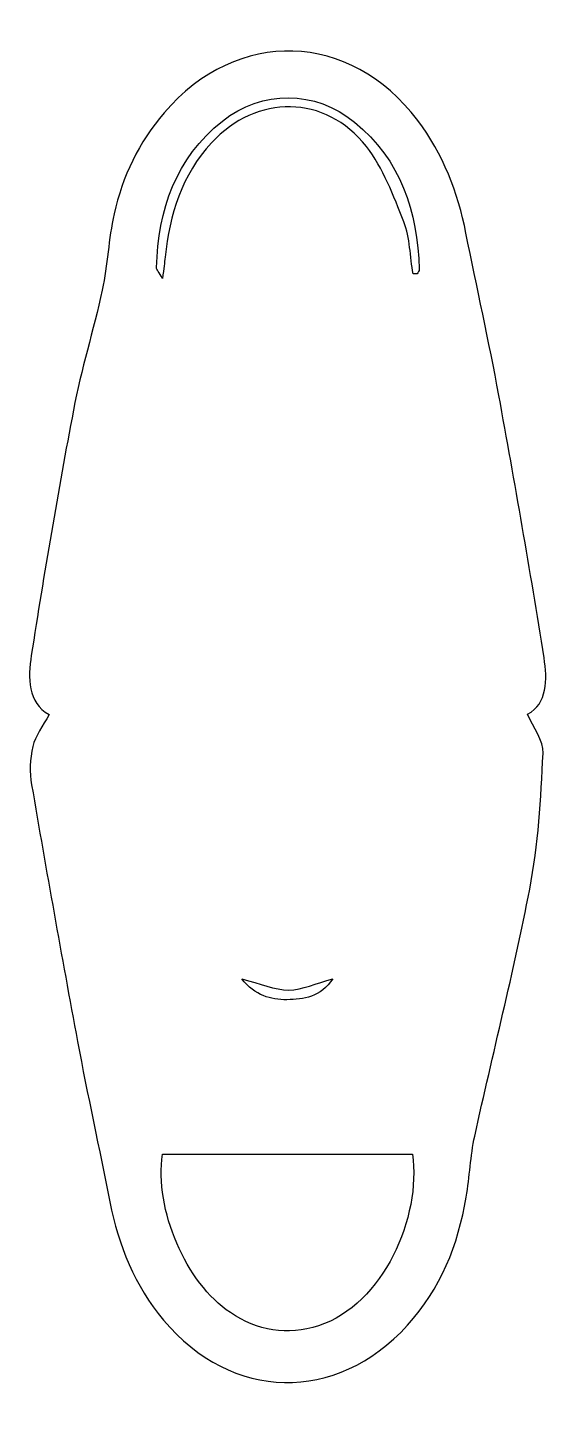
# Model space of a CAD drawing. Header units: centimetres. Extents: x -4.9 to 3, y -10.5 to 10.4.
import ezdxf

# ---------------------------------------------------------------- set-up
doc = ezdxf.new("R2010")
doc.units = ezdxf.units.CM
doc.header["$MEASUREMENT"] = 0
doc.layers.add('Layer 1', color=7, linetype='Continuous')

msp = doc.modelspace()

# ---------------------------------------------------------------- linework, layer by layer
at = {"layer": 'Layer 1'}
for points, knots in [([(-4.55917, -0.06191), (-4.88667, 0.11854), (-4.88194, 0.49586), (-4.82915, 0.83712), (-4.82915, 0.83712), (-4.63627, 2.0837), (-4.42246, 3.32751), (-4.18849, 4.56708), (-4.18849, 4.56708), (-4.07252, 5.18131), (-3.88253, 5.78125), (-3.75074, 6.393), (-3.75074, 6.393), (-3.66867, 6.77389), (-3.65615, 7.17005), (-3.57051, 7.54989), (-3.57051, 7.54989), (-3.442, 8.11986), (-3.1956, 8.63939), (-2.80994, 9.08871), (-2.80994, 9.08871), (-1.69753, 10.38485), (0.01581, 10.33217), (1.04679, 8.9715), (1.04679, 8.9715), (1.43448, 8.4599), (1.65536, 7.88226), (1.77934, 7.25893), (1.77934, 7.25893), (1.94312, 6.43565), (2.12854, 5.61645), (2.27946, 4.7909), (2.27946, 4.7909), (2.52208, 3.46356), (2.75608, 2.13432), (2.96627, 0.80154), (2.96627, 0.80154), (3.01876, 0.46875), (3.01757, 0.10066), (2.71687, -0.05621), (2.71687, -0.05621), (2.80392, -0.26409), (2.96135, -0.46108), (2.95201, -0.6498), (2.95201, -0.6498), (2.9178, -1.34219), (2.87991, -2.04188), (2.74817, -2.72035), (2.74817, -2.72035), (2.50399, -3.97768), (2.18762, -5.2209), (1.91325, -6.47259), (1.91325, -6.47259), (1.8466, -6.77665), (1.83467, -7.0923), (1.78292, -7.40014), (1.78292, -7.40014), (1.66047, -8.12883), (1.39396, -8.79494), (0.88995, -9.34896), (0.88995, -9.34896), (-0.19259, -10.53879), (-1.78284, -10.50477), (-2.81842, -9.27136), (-2.81842, -9.27136), (-3.25787, -8.74801), (-3.50332, -8.13738), (-3.63437, -7.47262), (-3.63437, -7.47262), (-3.79489, -6.65844), (-3.97436, -5.84784), (-4.12671, -5.03218), (-4.12671, -5.03218), (-4.36915, -3.73429), (-4.60058, -2.43434), (-4.82426, -1.13317), (-4.82426, -1.13317), (-4.85675, -0.94426), (-4.85061, -0.73645), (-4.80698, -0.55037), (-4.80698, -0.55037), (-4.76832, -0.38555), (-4.65262, -0.23881), (-4.55917, -0.06191)], [0, 0, 0, 0, 0.04545455, 0.04545455, 0.04545455, 0.04545455, 0.09090909, 0.09090909, 0.09090909, 0.09090909, 0.13636364, 0.13636364, 0.13636364, 0.13636364, 0.18181818, 0.18181818, 0.18181818, 0.18181818, 0.22727273, 0.22727273, 0.22727273, 0.22727273, 0.27272727, 0.27272727, 0.27272727, 0.27272727, 0.31818182, 0.31818182, 0.31818182, 0.31818182, 0.36363636, 0.36363636, 0.36363636, 0.36363636, 0.40909091, 0.40909091, 0.40909091, 0.40909091, 0.45454545, 0.45454545, 0.45454545, 0.45454545, 0.5, 0.5, 0.5, 0.5, 0.54545455, 0.54545455, 0.54545455, 0.54545455, 0.59090909, 0.59090909, 0.59090909, 0.59090909, 0.63636364, 0.63636364, 0.63636364, 0.63636364, 0.68181818, 0.68181818, 0.68181818, 0.68181818, 0.72727273, 0.72727273, 0.72727273, 0.72727273, 0.77272727, 0.77272727, 0.77272727, 0.77272727, 0.81818182, 0.81818182, 0.81818182, 0.81818182, 0.86363636, 0.86363636, 0.86363636, 0.86363636, 0.90909091, 0.90909091, 0.90909091, 0.90909091, 1, 1, 1, 1]), ([(0.97488, 6.6375), (0.99562, 6.63816), (1.01634, 6.63882), (1.03708, 6.63948), (1.03708, 6.63948), (1.04825, 6.66279), (1.0697, 6.68636), (1.06904, 6.70936), (1.06904, 6.70936), (1.04361, 7.58801), (0.78784, 8.37211), (0.08474, 8.94636), (0.08474, 8.94636), (-0.51401, 9.43534), (-1.31972, 9.44182), (-1.92371, 8.96168), (-1.92371, 8.96168), (-2.6352, 8.39603), (-2.89878, 7.61506), (-2.92489, 6.73508), (-2.92489, 6.73508), (-2.9259, 6.70103), (-2.88846, 6.66581), (-2.83411, 6.56937), (-2.83411, 6.56937), (-2.81519, 6.72473), (-2.80368, 6.80887), (-2.7949, 6.89335), (-2.7949, 6.89335), (-2.72764, 7.5411), (-2.53947, 8.14187), (-2.08934, 8.63185), (-2.08934, 8.63185), (-1.40767, 9.37387), (-0.35465, 9.36874), (0.26476, 8.5752), (0.26476, 8.5752), (0.52196, 8.24574), (0.67976, 7.82847), (0.83322, 7.43196), (0.83322, 7.43196), (0.92853, 7.18574), (0.93083, 6.90353), (0.97488, 6.6375)], [0, 0, 0, 0, 0.08333333, 0.08333333, 0.08333333, 0.08333333, 0.16666667, 0.16666667, 0.16666667, 0.16666667, 0.25, 0.25, 0.25, 0.25, 0.33333333, 0.33333333, 0.33333333, 0.33333333, 0.41666667, 0.41666667, 0.41666667, 0.41666667, 0.5, 0.5, 0.5, 0.5, 0.58333333, 0.58333333, 0.58333333, 0.58333333, 0.66666667, 0.66666667, 0.66666667, 0.66666667, 0.75, 0.75, 0.75, 0.75, 0.83333333, 0.83333333, 0.83333333, 0.83333333, 1, 1, 1, 1]), ([(-0.24328, -4.07905), (-0.49979, -4.14964), (-0.70688, -4.25132), (-0.91397, -4.25129), (-0.91397, -4.25129), (-1.13061, -4.25126), (-1.34723, -4.15345), (-1.63001, -4.08156), (-1.63001, -4.08156), (-1.42469, -4.33842), (-1.18956, -4.40081), (-0.94254, -4.39866), (-0.94254, -4.39866), (-0.68884, -4.39648), (-0.43413, -4.35848), (-0.24328, -4.07905)], [0, 0, 0, 0, 0.2, 0.2, 0.2, 0.2, 0.4, 0.4, 0.4, 0.4, 0.6, 0.6, 0.6, 0.6, 1, 1, 1, 1]), ([(-2.83604, -6.74701), (-2.95955, -7.58722), (-2.47629, -8.71035), (-1.80284, -9.15676), (-1.80284, -9.15676), (-1.38837, -9.43153), (-0.94093, -9.5158), (-0.46013, -9.35694), (-0.46013, -9.35694), (0.5238, -9.03174), (1.10298, -7.70329), (0.96552, -6.74698), (0.96552, -6.74698), (-0.30213, -6.74701), (-1.57041, -6.74701), (-2.83604, -6.74701)], [0, 0, 0, 0, 0.2, 0.2, 0.2, 0.2, 0.4, 0.4, 0.4, 0.4, 0.6, 0.6, 0.6, 0.6, 1, 1, 1, 1])]:
    msp.add_open_spline(points, degree=3, knots=knots, dxfattribs=at)

doc.saveas('drawing.dxf')
